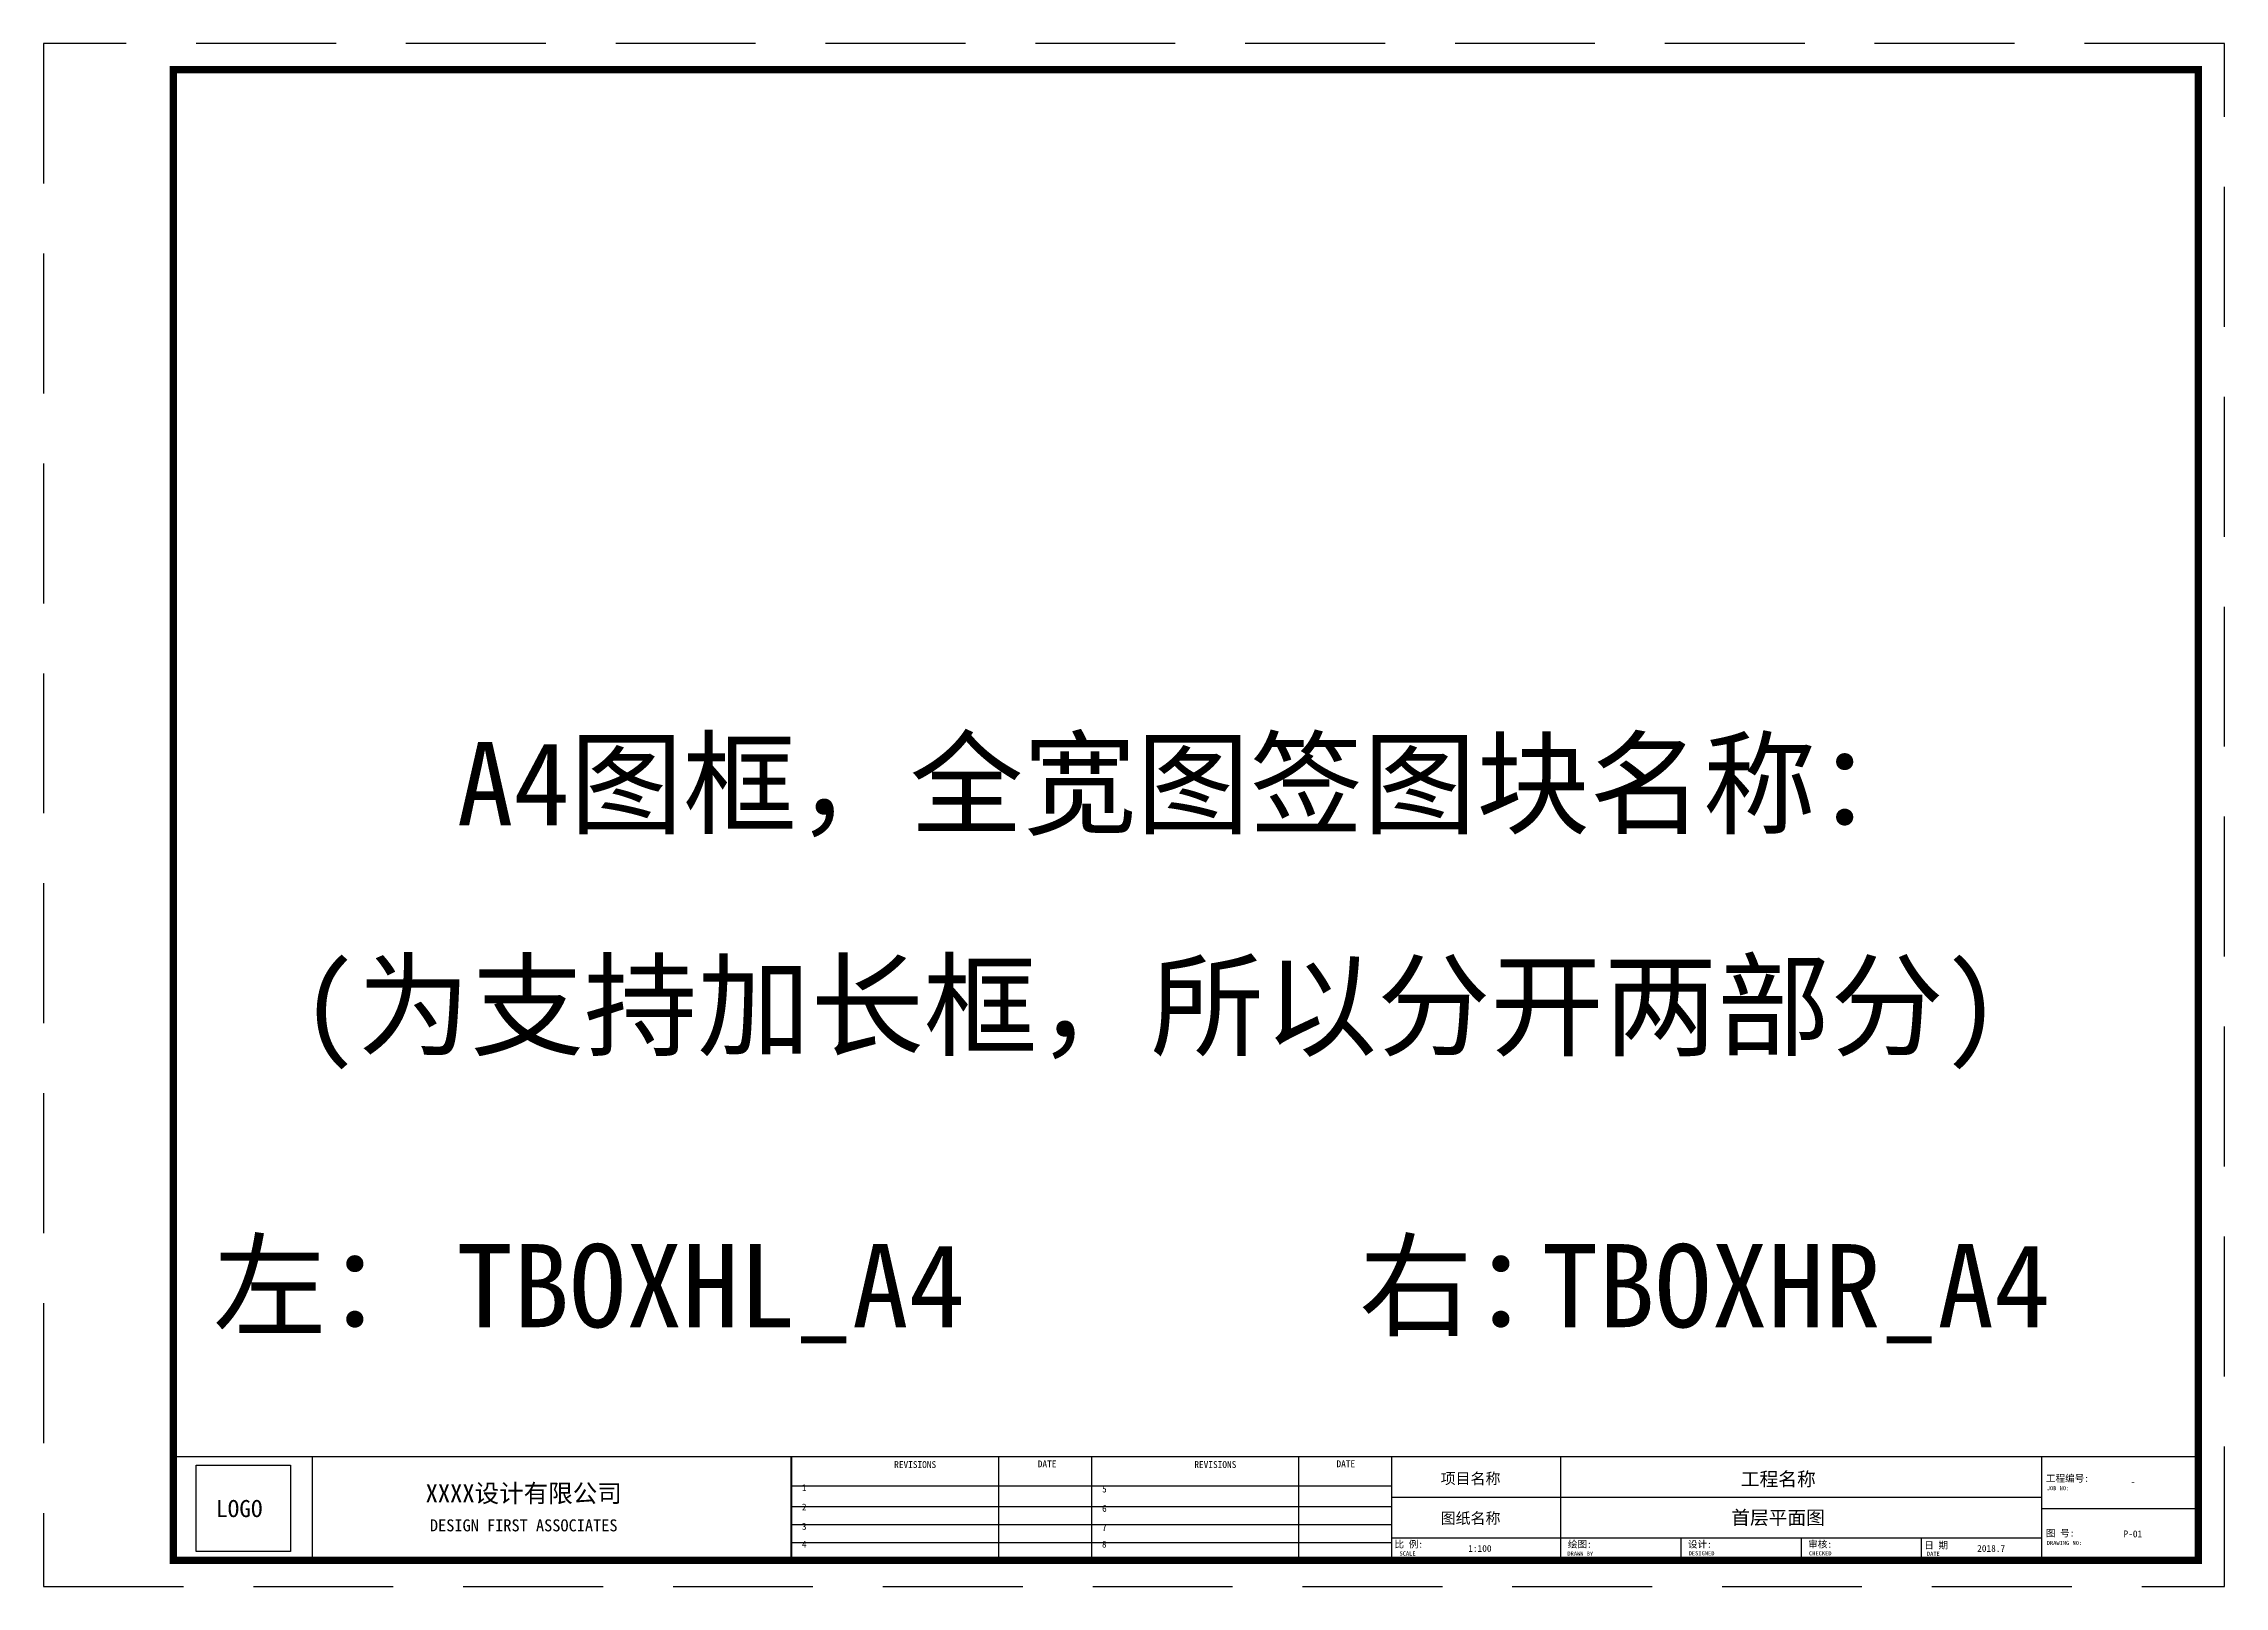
# Model space of a CAD drawing. Extents: x -204 to 3828, y -2242 to 1531.
# Drawn here: x -204.2 to 92.8, y -954.7 to -744.7 of the extents above; entities that cross this region are included whole.
import ezdxf
from ezdxf.enums import TextEntityAlignment as Align

# ---------------------------------------------------------------- set-up
doc = ezdxf.new("R2010")
doc.units = 0
doc.linetypes.add('HIDDEN', pattern=[9.525, 6.35, -3.175])
doc.layers.get('0').update_dxf_attribs({"linetype": 'CONTINUOUS'})
doc.styles.add('SIMSUN', font='')
doc.styles.get("Standard").update_dxf_attribs({"font": ''})
doc.styles.get('SIMSUN').set_extended_font_data('SimSun')
doc.styles.get('STANDARD').set_extended_font_data('SimSun')

# ---------------------------------------------------------------- blocks, each defined once
blk = doc.blocks.new('TBOXHL_A4')
for p, q in [((0, 0), (0, 14.14)), ((0, 14.14), (84.15, 14.14)), ((18.91, 14.14), (18.91, 0)), ((84.15, 0), (84.15, 14.14)), ((84.15, 0), (0, 0))]:
    blk.add_line(p, q)
at = {"ltscale": 80}
for p, q in [((3.09, 12.95), (15.93, 12.95)), ((3.09, 1.19), (3.09, 12.95)), ((15.93, 12.95), (15.93, 1.19)), ((15.93, 1.19), (3.09, 1.19))]:
    blk.add_line(p, q, dxfattribs=at)
at = {"linetype": 'CONTINUOUS', "style": 'SIMSUN', "width": 1.000102}
for s, height, p in [('XXXX设计有限公司', 2.45, (47.71, 9.18)), ('DESIGN FIRST ASSOCIATES', 1.6333, (47.71, 4.77))]:
    blk.add_text(s, height=height, dxfattribs=at).set_placement(p, align=Align.MIDDLE)
blk.add_text('LOGO', height=2.333, dxfattribs=at).set_placement((5.8, 5.89))
blk = doc.blocks.new('TBOXHR_A4')
for p, q in [((-191.63, 14.14), (-191.63, 0)), ((-191.63, 14.14), (0, 14.14)), ((-163.42, 14.14), (-163.42, 0)), ((-150.75, 14.14), (-150.75, 0)), ((-122.54, 14.14), (-122.54, 0)), ((-109.88, 14.14), (-109.88, 0)), ((-86.87, 14.14), (-86.87, 0)), ((-21.36, 14.14), (-21.36, 0)), ((0, 14.14), (0, 0)), ((-191.63, 10.14), (-109.88, 10.14)), ((-191.63, 7.34), (-109.88, 7.34)), ((-109.88, 8.61), (-21.36, 8.61)), ((-21.36, 7.07), (0, 7.07)), ((-191.63, 4.9), (-109.88, 4.9)), ((-109.88, 3.07), (-21.36, 3.07)), ((-70.49, 3.07), (-70.49, 0)), ((-54.12, 3.07), (-54.12, 0)), ((-37.74, 3.07), (-37.74, 0)), ((-191.63, 2.45), (-109.88, 2.45)), ((0, 0), (-191.63, 0))]:
    blk.add_line(p, q)
at = {"linetype": 'CONTINUOUS', "style": 'SIMSUN', "width": 1.000102}
for s, p in [('REVISIONS', (-171.91, 12.58)), ('DATE', (-155.53, 12.67)), ('REVISIONS', (-131.03, 12.58)), ('DATE', (-114.85, 12.68))]:
    blk.add_text(s, height=0.934, dxfattribs=at).set_placement(p, align=Align.RIGHT)
for s, height, p in [('项目名称', 1.493, (-103.2, 10.4)), ('工程编号:', 0.933, (-20.77, 10.7)), ('JOB NO:', 0.56, (-20.66, 9.55)), ('图纸名称', 1.493, (-103.2, 5)), ('图 号:', 0.933, (-20.77, 3.25)), ('比 例:', 0.933, (-109.49, 1.73)), ('SCALE', 0.56, (-108.81, 0.66)), ('DRAWN BY', 0.56, (-85.94, 0.65)), ('绘图:', 0.933, (-85.88, 1.73)), ('设计:', 0.933, (-69.53, 1.73)), ('DESIGNED', 0.56, (-69.42, 0.69)), ('审核:', 0.933, (-53.15, 1.73)), ('CHECKED', 0.56, (-53.04, 0.69)), ('日 期', 0.933, (-37.34, 1.6)), ('DATE', 0.56, (-36.98, 0.62)), ('DRAWING NO:', 0.56, (-20.66, 2.1))]:
    blk.add_text(s, height=height, dxfattribs=at).set_placement(p)
at = {"style": 'SIMSUN', "width": 1.000102}
for s, p in [('1', (-189.56, 9.43)), ('5', (-148.68, 9.25)), ('2', (-189.56, 6.8)), ('6', (-148.68, 6.61)), ('3', (-189.56, 4.17)), ('7', (-148.68, 4)), ('4', (-189.56, 1.72)), ('8', (-148.69, 1.74))]:
    blk.add_text(s, height=0.933, dxfattribs=at).set_placement(p, align=Align.RIGHT)
at = {"color": 2, "style": 'SIMSUN', "width": 1.000102}
for tag, height, p in [('工程名称', 1.87, (-57.22, 11.11)), ('工程编号', 0.933, (-8.93, 10.67)), ('图纸名称', 1.87, (-57.25, 5.86)), ('图号', 0.933, (-8.93, 3.6)), ('比例', 0.933, (-97.86, 1.62)), ('日期', 0.933, (-28.23, 1.62))]:
    blk.add_attdef(tag, text='', height=height, dxfattribs=at).set_placement(p, align=Align.MIDDLE)

msp = doc.modelspace()

# ---------------------------------------------------------------- linework, layer by layer
at = {"color": 8, "linetype": 'HIDDEN', "ltscale": 3}
for p, q in [((92.82, -744.69), (-204.18, -744.69)), ((-204.18, -744.69), (-204.18, -954.69)), ((92.82, -954.69), (92.82, -744.69)), ((-204.18, -954.69), (92.82, -954.69))]:
    msp.add_line(p, q, dxfattribs=at)
at = {"color": 8, "linetype": 'HIDDEN', "ltscale": 3, "const_width": 1}
msp.add_lwpolyline([(89.29, -951.16), (89.29, -748.23), (-186.5, -748.23), (-186.5, -951.16)], close=True, dxfattribs=at)

# ---------------------------------------------------------------- block references
msp.add_blockref('TBOXHL_A4', (-186.5, -951.16))
msp.add_blockref('TBOXHR_A4', (89.29, -951.16)).add_auto_attribs({'图号': 'P-01', '工程编号': '-', '日期': '2018.7', '图纸名称': '首层平面图', '工程名称': '工程名称', '比例': '1:100'})

# ---------------------------------------------------------------- texts
at = {"color": 6, "width": 1.000102}
for s, height, p in [('A4图框，全宽图签图块名称：', 11.3131, (-147.9, -851.08)), ('(为支持加长框，所以分开两部分)', 11.3131, (-169.15, -881.29)), ('左：', 11.313, (-181.08, -919.42)), ('TBOXHL_A4', 11.313, (-147.96, -919.42)), ('右：', 11.313, (-25, -919.42)), ('TBOXHR_A4', 11.313, (-0.14, -919.42))]:
    msp.add_text(s, height=height, dxfattribs=at).set_placement(p)

doc.saveas('drawing.dxf')
